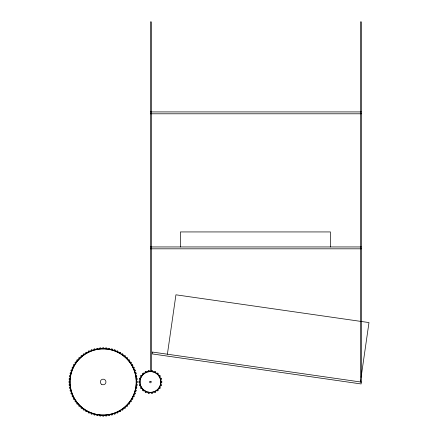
<?xml version="1.0" encoding="UTF-8"?>
<svg xmlns="http://www.w3.org/2000/svg" width="438" height="438" viewBox="0 0 438 438"><rect width="100%" height="100%" fill="white"/><g stroke="black" fill="none" stroke-linecap="round" stroke-linejoin="round"><path stroke-width="0.66" d="M167.393 354.205L175.934 294.807L360.578 321.361M360.441 381.969L360.441 21.9L361.377 21.9L361.377 381.969L360.441 381.969L360.731 379.943M361.12 377.244L368.982 322.571L361.558 321.503M150.404 111.914L361.377 111.914M150.404 113.792L361.377 113.792M150.404 246.944L361.377 246.944M150.404 248.817L361.377 248.817M330.433 246.944L330.433 231.937L180.412 231.937L180.412 246.944M151.34 371.035L151.34 21.9L150.404 21.9L150.404 371.72M152.539 352.07L152.271 353.926L361.104 383.956L361.372 382.1L152.539 352.07M150.946 381.356L149.856 381.356A0.821 0.821 0 0 0 149.807 382.538A0.821 0.821 0 0 0 150.995 382.538A0.821 0.821 0 0 0 150.946 381.356M148.772 393.302A1.1 1.1 0 0 0 150.02 392.366A12.625 12.625 0 0 1 147.836 392.054A1.1 1.1 0 0 0 148.772 393.302M152.03 370.636A1.1 1.1 0 0 0 150.781 371.572A12.625 12.625 0 0 1 152.966 371.884A1.1 1.1 0 0 0 152.03 370.636M142.903 373.313A1.1 1.1 0 0 0 142.793 374.868A12.625 12.625 0 0 1 144.458 373.428A1.1 1.1 0 0 0 142.903 373.313M140.768 375.777A1.1 1.1 0 0 0 141.102 377.304A12.625 12.625 0 0 1 142.29 375.448A1.1 1.1 0 0 0 140.768 375.777M161.852 381.969A1.1 1.1 0 0 0 160.746 380.868A12.625 12.625 0 0 1 160.746 383.069A1.1 1.1 0 0 0 161.852 381.969M160.034 375.777A1.1 1.1 0 0 0 158.512 375.448A12.625 12.625 0 0 1 159.7 377.304A1.1 1.1 0 0 0 160.034 375.777M138.95 381.969A1.1 1.1 0 0 0 140.056 383.069A12.625 12.625 0 0 1 140.056 380.868A1.1 1.1 0 0 0 138.95 381.969M161.387 385.194A1.1 1.1 0 0 0 160.642 383.825A12.625 12.625 0 0 1 160.018 385.944A1.1 1.1 0 0 0 161.387 385.194M161.387 378.744A1.1 1.1 0 0 0 160.018 377.994A12.625 12.625 0 0 1 160.642 380.113A1.1 1.1 0 0 0 161.387 378.744M139.415 378.744A1.1 1.1 0 0 0 140.16 380.113A12.625 12.625 0 0 1 140.784 377.994A1.1 1.1 0 0 0 139.415 378.744M145.646 392.382A1.1 1.1 0 0 0 147.108 391.84A12.625 12.625 0 0 1 145.098 390.92A1.1 1.1 0 0 0 145.646 392.382M155.156 392.382A1.1 1.1 0 0 0 155.704 390.92A12.625 12.625 0 0 1 153.694 391.84A1.1 1.1 0 0 0 155.156 392.382M148.772 370.636A1.1 1.1 0 0 0 147.836 371.884A12.625 12.625 0 0 1 150.02 371.572A1.1 1.1 0 0 0 148.772 370.636M157.899 390.619A1.1 1.1 0 0 0 158.008 389.064A12.625 12.625 0 0 1 156.344 390.51A1.1 1.1 0 0 0 157.899 390.619M139.415 385.194A1.1 1.1 0 0 0 140.784 385.944A12.625 12.625 0 0 1 140.16 383.825A1.1 1.1 0 0 0 139.415 385.194M142.903 390.619A1.1 1.1 0 0 0 144.458 390.51A12.625 12.625 0 0 1 142.793 389.064A1.1 1.1 0 0 0 142.903 390.619M160.034 388.161A1.1 1.1 0 0 0 159.7 386.634A12.625 12.625 0 0 1 158.512 388.49A1.1 1.1 0 0 0 160.034 388.161M155.156 371.555A1.1 1.1 0 0 0 153.694 372.097A12.625 12.625 0 0 1 155.704 373.012A1.1 1.1 0 0 0 155.156 371.555M145.646 371.555A1.1 1.1 0 0 0 145.098 373.012A12.625 12.625 0 0 1 147.108 372.097A1.1 1.1 0 0 0 145.646 371.555M152.03 393.302A1.1 1.1 0 0 0 152.966 392.054A12.625 12.625 0 0 1 150.781 392.366A1.1 1.1 0 0 0 152.03 393.302M157.899 373.313A1.1 1.1 0 0 0 156.344 373.428A12.625 12.625 0 0 1 158.008 374.868A1.1 1.1 0 0 0 157.899 373.313M140.768 388.161A1.1 1.1 0 0 0 142.29 388.49A12.625 12.625 0 0 1 141.102 386.634A1.1 1.1 0 0 0 140.768 388.161M145.181 391.008A10.441 10.441 0 0 0 160.839 381.969A10.441 10.441 0 0 0 145.181 372.924A10.441 10.441 0 0 0 145.181 391.008M137.28 381.969A1.1 1.1 0 0 0 136.174 380.868A12.625 12.625 0 0 1 136.174 383.069A1.1 1.1 0 0 0 137.28 381.969M137.149 378.996A1.1 1.1 0 0 0 135.955 377.994A12.625 12.625 0 0 1 136.147 380.189A1.1 1.1 0 0 0 137.149 378.996M136.76 376.039A1.1 1.1 0 0 0 135.484 375.147A12.625 12.625 0 0 1 135.868 377.321A1.1 1.1 0 0 0 136.76 376.039M136.114 373.132A1.1 1.1 0 0 0 134.767 372.355A12.625 12.625 0 0 1 135.337 374.485A1.1 1.1 0 0 0 136.114 373.132M135.222 370.296A1.1 1.1 0 0 0 133.809 369.634A12.625 12.625 0 0 1 134.565 371.709A1.1 1.1 0 0 0 135.222 370.296M134.083 367.542A1.1 1.1 0 0 0 132.615 367.011A12.625 12.625 0 0 1 133.546 369.01A1.1 1.1 0 0 0 134.083 367.542M132.709 364.903A1.1 1.1 0 0 0 131.203 364.498A12.625 12.625 0 0 1 132.303 366.409A1.1 1.1 0 0 0 132.709 364.903M131.104 362.39A1.1 1.1 0 0 0 129.571 362.122A12.625 12.625 0 0 1 130.836 363.929A1.1 1.1 0 0 0 131.104 362.39M129.292 360.031A1.1 1.1 0 0 0 127.743 359.894A12.625 12.625 0 0 1 129.161 361.58A1.1 1.1 0 0 0 129.292 360.031M127.283 357.835A1.1 1.1 0 0 0 125.722 357.835A12.625 12.625 0 0 1 127.283 359.395A1.1 1.1 0 0 0 127.283 357.835M125.087 355.82A1.1 1.1 0 0 0 123.532 355.957A12.625 12.625 0 0 1 125.224 357.375A1.1 1.1 0 0 0 125.087 355.82M122.728 354.008A1.1 1.1 0 0 0 121.189 354.282A12.625 12.625 0 0 1 122.996 355.546A1.1 1.1 0 0 0 122.728 354.008M120.215 352.409A1.1 1.1 0 0 0 118.709 352.814A12.625 12.625 0 0 1 120.62 353.915A1.1 1.1 0 0 0 120.215 352.409M117.57 351.035A1.1 1.1 0 0 0 116.108 351.566A12.625 12.625 0 0 1 118.107 352.502A1.1 1.1 0 0 0 117.57 351.035M114.822 349.896A1.1 1.1 0 0 0 113.409 350.553A12.625 12.625 0 0 1 115.479 351.309A1.1 1.1 0 0 0 114.822 349.896M111.98 348.998A1.1 1.1 0 0 0 110.633 349.781A12.625 12.625 0 0 1 112.763 350.351A1.1 1.1 0 0 0 111.98 348.998M109.073 348.358A1.1 1.1 0 0 0 107.797 349.25A12.625 12.625 0 0 1 109.971 349.634A1.1 1.1 0 0 0 109.073 348.358M106.122 347.969A1.1 1.1 0 0 0 104.928 348.971A12.625 12.625 0 0 1 107.124 349.163A1.1 1.1 0 0 0 106.122 347.969M103.149 347.838A1.1 1.1 0 0 0 102.043 348.938A12.625 12.625 0 0 1 104.249 348.938A1.1 1.1 0 0 0 103.149 347.838M100.171 347.969A1.1 1.1 0 0 0 99.169 349.163A12.625 12.625 0 0 1 101.37 348.971A1.1 1.1 0 0 0 100.171 347.969M97.22 348.358A1.1 1.1 0 0 0 96.327 349.634A12.625 12.625 0 0 1 98.501 349.25A1.1 1.1 0 0 0 97.22 348.358M94.312 348.998A1.1 1.1 0 0 0 93.535 350.351A12.625 12.625 0 0 1 95.665 349.781A1.1 1.1 0 0 0 94.312 348.998M91.476 349.896A1.1 1.1 0 0 0 90.814 351.309A12.625 12.625 0 0 1 92.889 350.553A1.1 1.1 0 0 0 91.476 349.896M88.722 351.035A1.1 1.1 0 0 0 88.191 352.502A12.625 12.625 0 0 1 90.19 351.566A1.1 1.1 0 0 0 88.722 351.035M86.083 352.409A1.1 1.1 0 0 0 85.678 353.915A12.625 12.625 0 0 1 87.589 352.814A1.1 1.1 0 0 0 86.083 352.409M83.57 354.008A1.1 1.1 0 0 0 83.302 355.546A12.625 12.625 0 0 1 85.109 354.282A1.1 1.1 0 0 0 83.57 354.008M81.211 355.82A1.1 1.1 0 0 0 81.074 357.375A12.625 12.625 0 0 1 82.76 355.957A1.1 1.1 0 0 0 81.211 355.82M79.015 357.835A1.1 1.1 0 0 0 79.015 359.395A12.625 12.625 0 0 1 80.57 357.835A1.1 1.1 0 0 0 79.015 357.835M77 360.031A1.1 1.1 0 0 0 77.137 361.58A12.625 12.625 0 0 1 78.555 359.894A1.1 1.1 0 0 0 77 360.031M75.188 362.39A1.1 1.1 0 0 0 75.462 363.929A12.625 12.625 0 0 1 76.727 362.122A1.1 1.1 0 0 0 75.188 362.39M73.589 364.903A1.1 1.1 0 0 0 73.995 366.409A12.625 12.625 0 0 1 75.095 364.498A1.1 1.1 0 0 0 73.589 364.903M72.215 367.542A1.1 1.1 0 0 0 72.746 369.01A12.625 12.625 0 0 1 73.677 367.011A1.1 1.1 0 0 0 72.215 367.542M71.076 370.296A1.1 1.1 0 0 0 71.733 371.709A12.625 12.625 0 0 1 72.489 369.634A1.1 1.1 0 0 0 71.076 370.296M70.179 373.132A1.1 1.1 0 0 0 70.961 374.485A12.625 12.625 0 0 1 71.531 372.355A1.1 1.1 0 0 0 70.179 373.132M69.532 376.039A1.1 1.1 0 0 0 70.43 377.321A12.625 12.625 0 0 1 70.814 375.147A1.1 1.1 0 0 0 69.532 376.039M69.144 378.996A1.1 1.1 0 0 0 70.151 380.189A12.625 12.625 0 0 1 70.343 377.994A1.1 1.1 0 0 0 69.144 378.996M69.018 381.969A1.1 1.1 0 0 0 70.118 383.069A12.625 12.625 0 0 1 70.118 380.868A1.1 1.1 0 0 0 69.018 381.969M69.144 384.942A1.1 1.1 0 0 0 70.343 385.944A12.625 12.625 0 0 1 70.151 383.748A1.1 1.1 0 0 0 69.144 384.942M69.532 387.893A1.1 1.1 0 0 0 70.814 388.791A12.625 12.625 0 0 1 70.43 386.617A1.1 1.1 0 0 0 69.532 387.893M70.179 390.8A1.1 1.1 0 0 0 71.531 391.583A12.625 12.625 0 0 1 70.961 389.453A1.1 1.1 0 0 0 70.179 390.8M71.076 393.642A1.1 1.1 0 0 0 72.489 394.299A12.625 12.625 0 0 1 71.733 392.229A1.1 1.1 0 0 0 71.076 393.642M72.215 396.395A1.1 1.1 0 0 0 73.677 396.927A12.625 12.625 0 0 1 72.746 394.928A1.1 1.1 0 0 0 72.215 396.395M73.589 399.034A1.1 1.1 0 0 0 75.095 399.44A12.625 12.625 0 0 1 73.995 397.529A1.1 1.1 0 0 0 73.589 399.034M75.188 401.547A1.1 1.1 0 0 0 76.727 401.816A12.625 12.625 0 0 1 75.462 400.009A1.1 1.1 0 0 0 75.188 401.547M77 403.907A1.1 1.1 0 0 0 78.555 404.044A12.625 12.625 0 0 1 77.137 402.352A1.1 1.1 0 0 0 77 403.907M79.015 406.103A1.1 1.1 0 0 0 80.57 406.103A12.625 12.625 0 0 1 79.015 404.542A1.1 1.1 0 0 0 79.015 406.103M81.211 408.117A1.1 1.1 0 0 0 82.76 407.981A12.625 12.625 0 0 1 81.074 406.563A1.1 1.1 0 0 0 81.211 408.117M83.57 409.93A1.1 1.1 0 0 0 85.109 409.656A12.625 12.625 0 0 1 83.302 408.391A1.1 1.1 0 0 0 83.57 409.93M86.083 411.528A1.1 1.1 0 0 0 87.589 411.123A12.625 12.625 0 0 1 85.678 410.023A1.1 1.1 0 0 0 86.083 411.528M88.722 412.903A1.1 1.1 0 0 0 90.19 412.372A12.625 12.625 0 0 1 88.191 411.435A1.1 1.1 0 0 0 88.722 412.903M91.476 414.041A1.1 1.1 0 0 0 92.889 413.384A12.625 12.625 0 0 1 90.814 412.629A1.1 1.1 0 0 0 91.476 414.041M94.312 414.939A1.1 1.1 0 0 0 95.665 414.156A12.625 12.625 0 0 1 93.535 413.587A1.1 1.1 0 0 0 94.312 414.939M97.22 415.58A1.1 1.1 0 0 0 98.501 414.687A12.625 12.625 0 0 1 96.327 414.304A1.1 1.1 0 0 0 97.22 415.58M100.171 415.969A1.1 1.1 0 0 0 101.37 414.967A12.625 12.625 0 0 1 99.169 414.775A1.1 1.1 0 0 0 100.171 415.969M103.149 416.1A1.1 1.1 0 0 0 104.249 415A12.625 12.625 0 0 1 102.043 415A1.1 1.1 0 0 0 103.149 416.1M106.122 415.969A1.1 1.1 0 0 0 107.124 414.775A12.625 12.625 0 0 1 104.928 414.967A1.1 1.1 0 0 0 106.122 415.969M109.073 415.58A1.1 1.1 0 0 0 109.971 414.304A12.625 12.625 0 0 1 107.797 414.687A1.1 1.1 0 0 0 109.073 415.58M111.98 414.939A1.1 1.1 0 0 0 112.763 413.587A12.625 12.625 0 0 1 110.633 414.156A1.1 1.1 0 0 0 111.98 414.939M114.822 414.041A1.1 1.1 0 0 0 115.479 412.629A12.625 12.625 0 0 1 113.409 413.384A1.1 1.1 0 0 0 114.822 414.041M117.57 412.903A1.1 1.1 0 0 0 118.107 411.435A12.625 12.625 0 0 1 116.108 412.372A1.1 1.1 0 0 0 117.57 412.903M120.215 411.528A1.1 1.1 0 0 0 120.62 410.023A12.625 12.625 0 0 1 118.709 411.123A1.1 1.1 0 0 0 120.215 411.528M122.728 409.93A1.1 1.1 0 0 0 122.996 408.391A12.625 12.625 0 0 1 121.189 409.656A1.1 1.1 0 0 0 122.728 409.93M125.087 408.117A1.1 1.1 0 0 0 125.224 406.563A12.625 12.625 0 0 1 123.532 407.981A1.1 1.1 0 0 0 125.087 408.117M127.283 406.103A1.1 1.1 0 0 0 127.283 404.542A12.625 12.625 0 0 1 125.722 406.103A1.1 1.1 0 0 0 127.283 406.103M129.292 403.907A1.1 1.1 0 0 0 129.161 402.352A12.625 12.625 0 0 1 127.743 404.044A1.1 1.1 0 0 0 129.292 403.907M131.104 401.547A1.1 1.1 0 0 0 130.836 400.009A12.625 12.625 0 0 1 129.571 401.816A1.1 1.1 0 0 0 131.104 401.547M132.709 399.034A1.1 1.1 0 0 0 132.303 397.529A12.625 12.625 0 0 1 131.203 399.44A1.1 1.1 0 0 0 132.709 399.034M134.083 396.395A1.1 1.1 0 0 0 133.546 394.928A12.625 12.625 0 0 1 132.615 396.927A1.1 1.1 0 0 0 134.083 396.395M135.222 393.642A1.1 1.1 0 0 0 134.565 392.229A12.625 12.625 0 0 1 133.809 394.299A1.1 1.1 0 0 0 135.222 393.642M136.114 390.8A1.1 1.1 0 0 0 135.337 389.453A12.625 12.625 0 0 1 134.767 391.583A1.1 1.1 0 0 0 136.114 390.8M136.76 387.893A1.1 1.1 0 0 0 135.868 386.617A12.625 12.625 0 0 1 135.484 388.791A1.1 1.1 0 0 0 136.76 387.893M137.149 384.942A1.1 1.1 0 0 0 136.147 383.748A12.625 12.625 0 0 1 135.955 385.944A1.1 1.1 0 0 0 137.149 384.942M101.742 384.405A2.814 2.814 0 0 0 105.963 381.969A2.814 2.814 0 0 0 101.742 379.532A2.814 2.814 0 0 0 101.742 384.405M86.582 410.663A33.135 33.135 0 0 0 136.278 381.969A33.135 33.135 0 0 0 86.582 353.274A33.135 33.135 0 0 0 86.582 410.663"/></g></svg>
